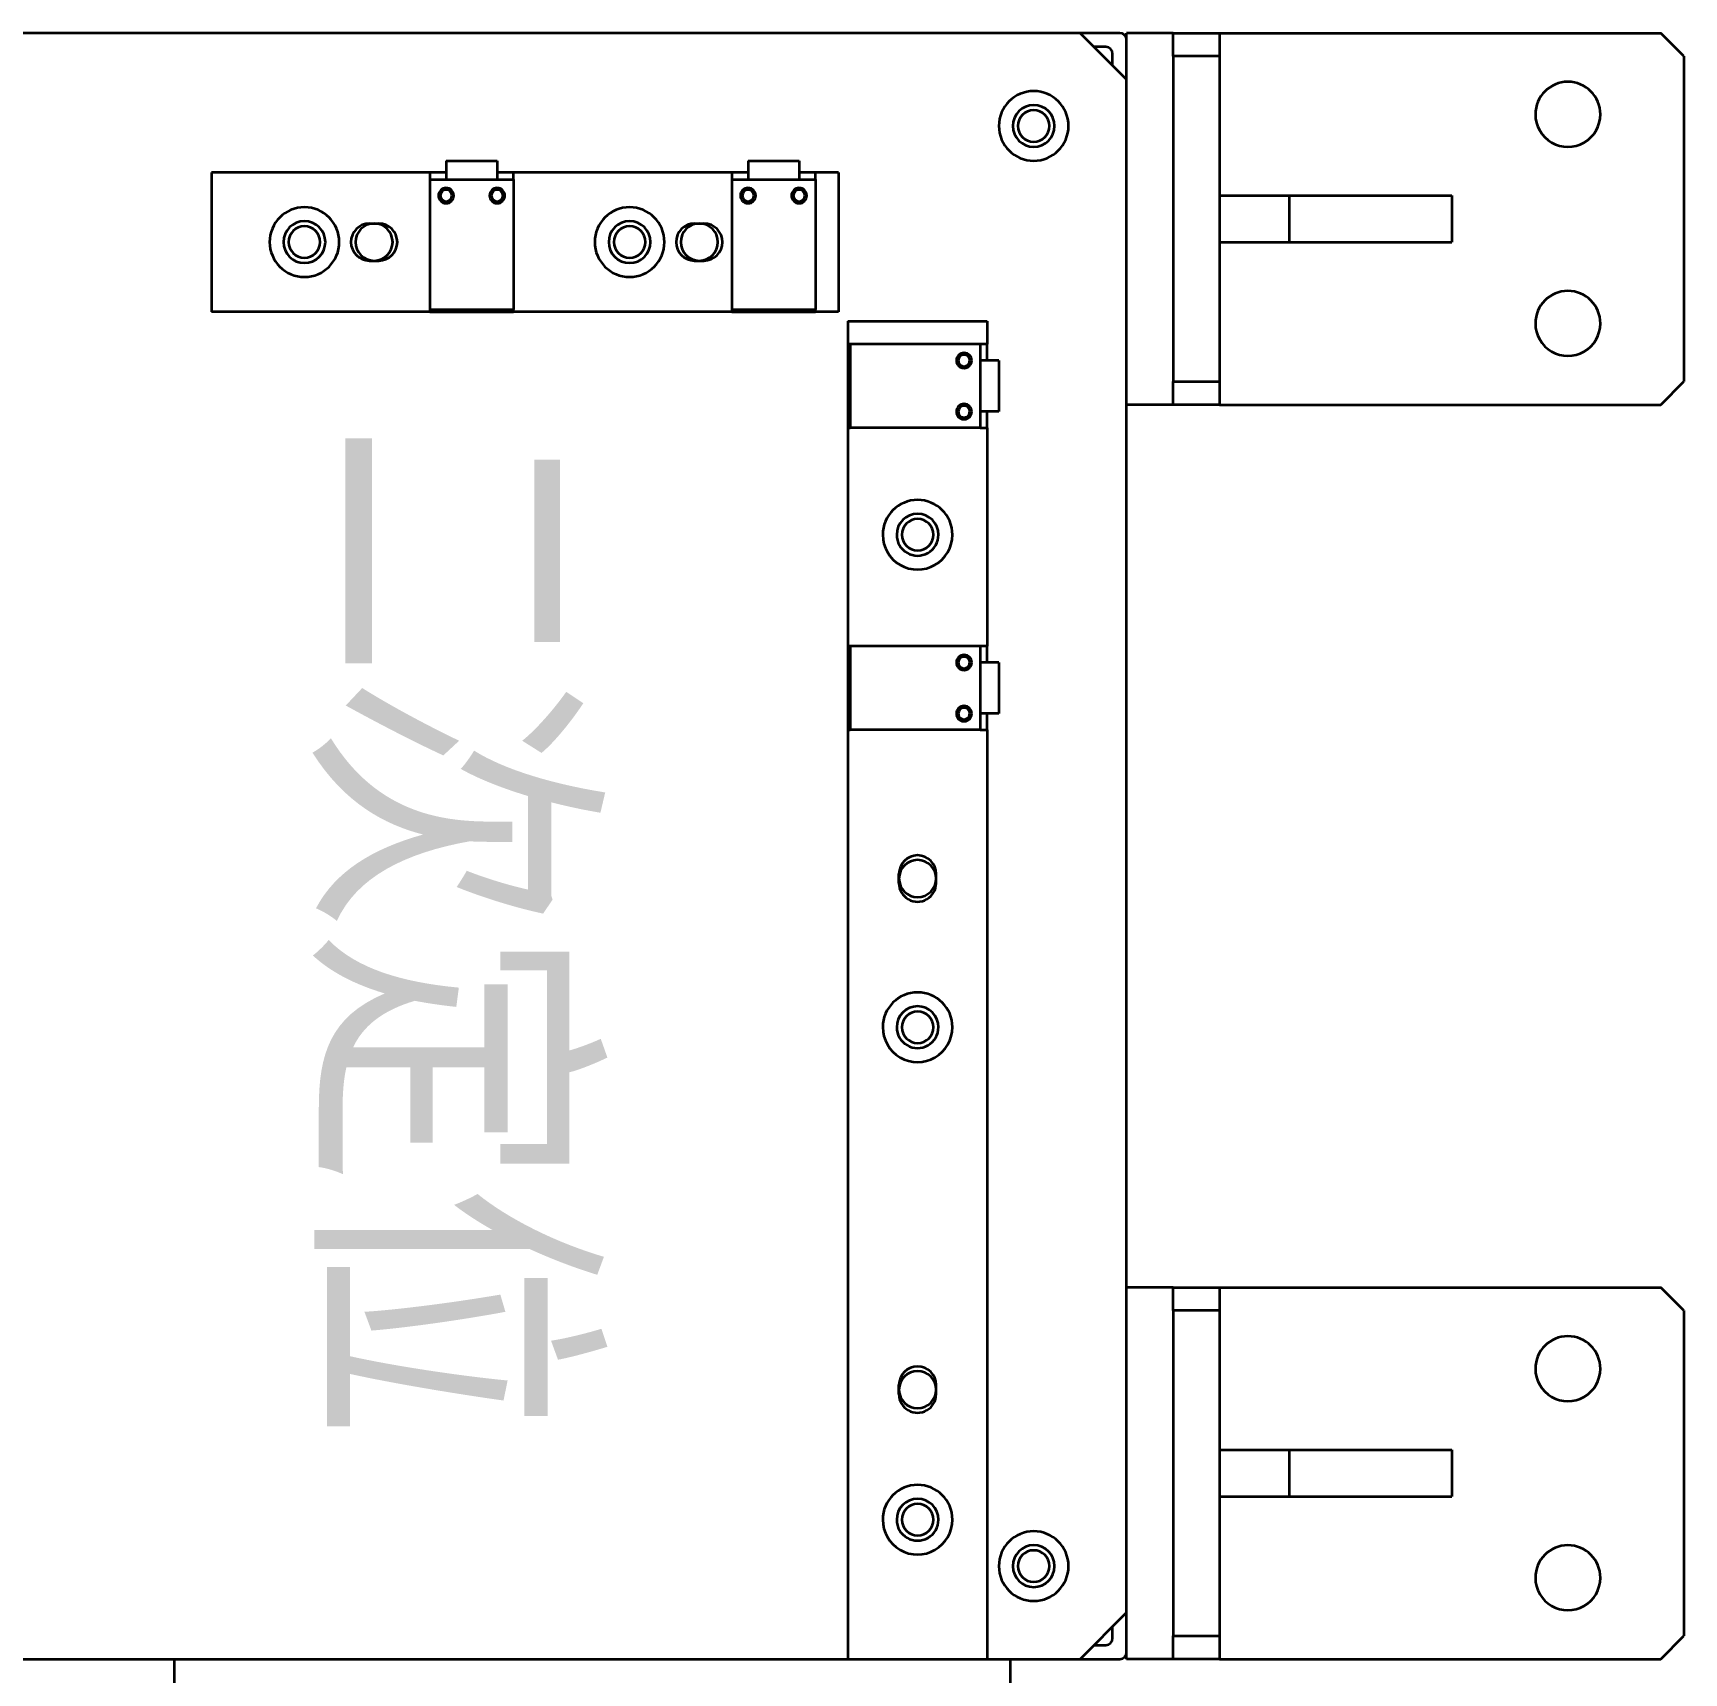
# Model space of a CAD drawing. Header units: millimetres. Extents: x 914 to 910632, y -176 to 682692.
# Drawn here: x 29334.1 to 29689.6, y 12489.8 to 12842.8 of the extents above; entities that cross this region are included whole.
import ezdxf

# ---------------------------------------------------------------- set-up
doc = ezdxf.new("R2010")
doc.units = ezdxf.units.MM
doc.layers.add('画图', color=3, linetype='Continuous', lineweight=30)
doc.styles.add('PC_TEXTSTYLE', font='romans.shx', dxfattribs={"width": 0.8, "bigfont": 'hzfs.shx'})

# ---------------------------------------------------------------- blocks, each defined once
blk = doc.blocks.new('33333')
at = {"color": 7, "linetype": 'Continuous', "lineweight": 35}
for p, q in [((1175647.7, -764770.06), (1175637.7, -764780.06)), ((1175647.7, -764770.06), (1175787.7, -764770.06)), ((1175797.7, -764780.06), (1175787.7, -764770.06)), ((1176187.7, -764770.06), (1176177.7, -764780.06)), ((1176187.7, -764770.06), (1176327.7, -764770.06)), ((1176337.7, -764780.06), (1176327.7, -764770.06)), ((1175637.7, -764970.06), (1175637.7, -764780.06)), ((1175797.7, -764970.06), (1175797.7, -764780.06)), ((1176177.7, -764970.06), (1176177.7, -764780.06)), ((1176337.7, -764970.06), (1176337.7, -764780.06)), ((1175707.7, -764870.06), (1175727.7, -764870.06)), ((1175707.7, -764940.06), (1175707.7, -764870.06)), ((1175727.7, -764940.06), (1175727.7, -764870.06)), ((1176247.7, -764940.06), (1176247.7, -764870.06)), ((1176247.7, -764870.06), (1176267.7, -764870.06)), ((1176267.7, -764940.06), (1176267.7, -764870.06)), ((1175707.7, -764970.06), (1175707.7, -764940.06)), ((1175707.7, -764940.06), (1175727.7, -764940.06)), ((1175727.7, -764970.06), (1175727.7, -764940.06)), ((1176247.7, -764940.06), (1176267.7, -764940.06)), ((1176247.7, -764970.06), (1176247.7, -764940.06)), ((1176267.7, -764970.06), (1176267.7, -764940.06)), ((1175637.7, -764990.06), (1175637.7, -764970.06)), ((1175637.7, -764970.06), (1175647.7, -764970.06)), ((1175647.7, -764970.06), (1175647.7, -764990.06)), ((1175647.7, -764970.06), (1175787.7, -764970.06)), ((1175787.7, -764990.06), (1175787.7, -764970.06)), ((1175787.7, -764970.06), (1175797.7, -764970.06)), ((1175797.7, -764970.06), (1175797.7, -764990.06)), ((1176177.7, -764990.06), (1176177.7, -764970.06)), ((1176177.7, -764970.06), (1176187.7, -764970.06)), ((1176187.7, -764970.06), (1176187.7, -764990.06)), ((1176187.7, -764970.06), (1176327.7, -764970.06)), ((1176327.7, -764990.06), (1176327.7, -764970.06)), ((1176327.7, -764970.06), (1176337.7, -764970.06)), ((1176337.7, -764970.06), (1176337.7, -764990.06)), ((1175647.7, -764990.06), (1175637.7, -764990.06)), ((1175637.7, -764990.06), (1175637.7, -765010.06)), ((1175647.7, -764990.06), (1175787.7, -764990.06)), ((1175797.7, -764990.06), (1175787.7, -764990.06)), ((1175797.7, -764990.06), (1175797.7, -765010.06)), ((1176187.7, -764990.06), (1176177.7, -764990.06)), ((1176177.7, -764990.06), (1176177.7, -765010.06)), ((1176187.7, -764990.06), (1176327.7, -764990.06)), ((1176337.7, -764990.06), (1176327.7, -764990.06)), ((1176337.7, -764990.06), (1176337.7, -765010.06)), ((1175657.7, -765010.06), (1175637.7, -765030.06)), ((1175640.67, -765010.06), (1175637.7, -765010.06)), ((1175657.7, -765010.06), (1175640.67, -765010.06)), ((1176317.7, -765010.06), (1175657.7, -765010.06)), ((1176337.7, -765030.06), (1176317.7, -765010.06)), ((1176334.72, -765010.06), (1176317.7, -765010.06)), ((1176337.7, -765010.06), (1176334.72, -765010.06)), ((1175637.7, -765013.04), (1175637.7, -765030.06)), ((1175643.7, -765019.04), (1175643.7, -765024.06)), ((1175651.7, -765016.06), (1175646.67, -765016.06)), ((1176328.72, -765016.06), (1176323.7, -765016.06)), ((1176331.7, -765024.06), (1176331.7, -765019.04)), ((1176337.7, -765030.06), (1176337.7, -765013.04)), ((1175637.7, -765030.06), (1175637.7, -765532.06)), ((1176337.7, -765070.06), (1176337.7, -765030.06)), ((1176349.7, -765060.06), (1176337.7, -765060.06)), ((1175778.7, -765065.06), (1175778.7, -765073.06)), ((1175778.7, -765065.06), (1175800.7, -765065.06)), ((1175800.7, -765065.06), (1175800.7, -765073.06)), ((1175908.7, -765065.06), (1175908.7, -765073.06)), ((1175908.7, -765065.06), (1175930.7, -765065.06)), ((1175930.7, -765065.06), (1175930.7, -765073.06)), ((1175761.7, -765130.06), (1175761.7, -765070.06)), ((1175761.7, -765070.06), (1175771.7, -765070.06)), ((1175771.7, -765070.06), (1175771.7, -765073.06)), ((1175778.7, -765070.06), (1175771.7, -765070.06)), ((1175771.7, -765073.06), (1175771.7, -765129.06)), ((1175771.7, -765073.06), (1175807.7, -765073.06)), ((1175807.7, -765070.06), (1175800.7, -765070.06)), ((1175807.7, -765070.06), (1175901.7, -765070.06)), ((1175807.7, -765073.06), (1175807.7, -765070.06)), ((1175807.7, -765073.06), (1175807.7, -765129.06)), ((1175901.7, -765070.06), (1175901.7, -765073.06)), ((1175908.7, -765070.06), (1175901.7, -765070.06)), ((1175901.7, -765073.06), (1175901.7, -765129.06)), ((1175901.7, -765073.06), (1175937.7, -765073.06)), ((1175937.7, -765070.06), (1175930.7, -765070.06)), ((1175937.7, -765073.06), (1175937.7, -765070.06)), ((1175937.7, -765070.06), (1176337.7, -765070.06)), ((1175937.7, -765073.06), (1175937.7, -765129.06)), ((1176337.7, -765130.06), (1176337.7, -765070.06)), ((1176003.7, -765092.06), (1175999.7, -765092.06)), ((1176223.7, -765092.06), (1176219.7, -765092.06)), ((1176003.7, -765108.06), (1175999.7, -765108.06)), ((1176223.7, -765108.06), (1176219.7, -765108.06)), ((1175761.7, -765130.06), (1175771.7, -765130.06)), ((1175771.7, -765129.06), (1175807.7, -765129.06)), ((1175771.7, -765129.06), (1175771.7, -765130.06)), ((1175771.7, -765130.06), (1175807.7, -765130.06)), ((1175807.7, -765130.06), (1175807.7, -765129.06)), ((1175807.7, -765130.06), (1175901.7, -765130.06)), ((1175901.7, -765129.06), (1175937.7, -765129.06)), ((1175901.7, -765129.06), (1175901.7, -765130.06)), ((1175901.7, -765130.06), (1175937.7, -765130.06)), ((1175937.7, -765130.06), (1175937.7, -765129.06)), ((1175937.7, -765130.06), (1176337.7, -765130.06)), ((1176337.7, -765532.06), (1176337.7, -765130.06)), ((1175697.7, -765134.06), (1175757.7, -765134.06)), ((1175697.7, -765134.06), (1175697.7, -765144.06)), ((1175757.7, -765134.06), (1175757.7, -765144.06)), ((1175700.7, -765144.06), (1175697.7, -765144.06)), ((1175697.7, -765144.06), (1175697.7, -765151.06)), ((1175700.7, -765180.06), (1175700.7, -765144.06)), ((1175700.7, -765144.06), (1175756.7, -765144.06)), ((1175756.7, -765180.06), (1175756.7, -765144.06)), ((1175757.7, -765144.06), (1175756.7, -765144.06)), ((1175757.7, -765180.06), (1175757.7, -765144.06)), ((1175692.7, -765151.06), (1175700.7, -765151.06)), ((1175692.7, -765173.06), (1175692.7, -765151.06)), ((1175692.7, -765173.06), (1175700.7, -765173.06)), ((1175697.7, -765173.06), (1175697.7, -765180.06)), ((1175697.7, -765180.06), (1175700.7, -765180.06)), ((1175697.7, -765180.06), (1175697.7, -765274.06)), ((1175700.7, -765180.06), (1175756.7, -765180.06)), ((1175756.7, -765180.06), (1175757.7, -765180.06)), ((1175757.7, -765180.06), (1175757.7, -765274.06)), ((1175719.7, -765196.06), (1175719.7, -765192.06)), ((1175735.7, -765196.06), (1175735.7, -765192.06)), ((1175700.7, -765274.06), (1175697.7, -765274.06)), ((1175697.7, -765274.06), (1175697.7, -765281.06)), ((1175700.7, -765310.06), (1175700.7, -765274.06)), ((1175700.7, -765274.06), (1175756.7, -765274.06)), ((1175756.7, -765310.06), (1175756.7, -765274.06)), ((1175757.7, -765274.06), (1175756.7, -765274.06)), ((1175757.7, -765310.06), (1175757.7, -765274.06)), ((1175692.7, -765281.06), (1175700.7, -765281.06)), ((1175692.7, -765303.06), (1175692.7, -765281.06)), ((1175692.7, -765303.06), (1175700.7, -765303.06)), ((1175697.7, -765303.06), (1175697.7, -765310.06)), ((1175697.7, -765310.06), (1175697.7, -765404.06)), ((1175697.7, -765310.06), (1175700.7, -765310.06)), ((1175700.7, -765310.06), (1175756.7, -765310.06)), ((1175756.7, -765310.06), (1175757.7, -765310.06)), ((1175757.7, -765310.06), (1175757.7, -765404.06)), ((1175719.7, -765336.06), (1175719.7, -765332.06)), ((1175735.7, -765336.06), (1175735.7, -765332.06)), ((1175697.7, -765404.06), (1175757.7, -765404.06)), ((1176349.7, -765420.06), (1176337.7, -765420.06))]:
    blk.add_line(p, q, dxfattribs=at)
for centre, radius, start, end in [((1175672.7, -764820.06), 14, 90, 270), ((1175672.7, -764820.06), 14, 270, 90), ((1175762.7, -764820.06), 14, 90, 270), ((1175762.7, -764820.06), 14, 270, 90), ((1176212.7, -764820.06), 14, 90, 270), ((1176212.7, -764820.06), 14, 270, 90), ((1176302.7, -764820.06), 14, 90, 270), ((1176302.7, -764820.06), 14, 270, 90), ((1175640.67, -765013.04), 2.98, 90, 180), ((1176334.72, -765013.04), 2.98, 0, 90), ((1175646.67, -765019.04), 2.98, 90, 180), ((1176328.72, -765019.04), 2.98, 0, 90), ((1175677.7, -765050.06), 15, 0, 180), ((1175677.7, -765050.06), 9, 0, 180), ((1176297.7, -765050.06), 15, 0, 180), ((1176297.7, -765050.06), 9, 0, 180), ((1175677.7, -765050.06), 6.8, 0, 180), ((1176297.7, -765050.06), 6.8, 0, 180), ((1175677.7, -765050.06), 15, 180, 0), ((1175677.7, -765050.06), 9, 180, 0), ((1175677.7, -765050.06), 6.8, 180, 0), ((1176297.7, -765050.06), 15, 180, 0), ((1176297.7, -765050.06), 9, 180, 0), ((1176297.7, -765050.06), 6.8, 180, 0), ((1175778.7, -765080.06), 3.3, 90, 270), ((1175778.7, -765080.06), 3.3, 270, 90), ((1175800.7, -765080.06), 3.3, 90, 270), ((1175800.7, -765080.06), 3.3, 270, 90), ((1175908.7, -765080.06), 3.3, 90, 270), ((1175908.7, -765080.06), 3.3, 270, 90), ((1175930.7, -765080.06), 3.3, 90, 270), ((1175930.7, -765080.06), 3.3, 270, 90), ((1175778.7, -765080.06), 2.5, 90, 270), ((1175778.7, -765080.06), 2.5, 270, 90), ((1175800.7, -765080.06), 2.5, 90, 270), ((1175800.7, -765080.06), 2.5, 270, 90), ((1175908.7, -765080.06), 2.5, 90, 270), ((1175908.7, -765080.06), 2.5, 270, 90), ((1175930.7, -765080.06), 2.5, 90, 270), ((1175930.7, -765080.06), 2.5, 270, 90), ((1175853.7, -765100.06), 15, 90, 270), ((1175853.7, -765100.06), 9, 90, 270), ((1175853.7, -765100.06), 15, 270, 90), ((1175853.7, -765100.06), 9, 270, 90), ((1176065.7, -765100.06), 15, 90, 270), ((1176065.7, -765100.06), 9, 90, 270), ((1176065.7, -765100.06), 15, 270, 90), ((1176065.7, -765100.06), 9, 270, 90), ((1176277.7, -765100.06), 15, 90, 270), ((1176277.7, -765100.06), 9, 90, 270), ((1176277.7, -765100.06), 15, 270, 90), ((1176277.7, -765100.06), 9, 270, 90), ((1175853.7, -765100.06), 6.8, 0, 180), ((1175999.7, -765100.06), 8, 90, 270), ((1176001.7, -765100.06), 8, 0, 180), ((1176003.7, -765100.06), 8, 270, 90), ((1176065.7, -765100.06), 6.8, 0, 180), ((1176219.7, -765100.06), 8, 90, 270), ((1176221.7, -765100.06), 8, 0, 180), ((1176223.7, -765100.06), 8, 270, 90), ((1176277.7, -765100.06), 6.8, 0, 180), ((1175853.7, -765100.06), 6.8, 180, 0), ((1176001.7, -765100.06), 8, 180, 0), ((1176065.7, -765100.06), 6.8, 180, 0), ((1176221.7, -765100.06), 8, 180, 0), ((1176277.7, -765100.06), 6.8, 180, 0), ((1175707.7, -765151.06), 3.3, 0, 180), ((1175707.7, -765151.06), 3.3, 180, 0), ((1175707.7, -765151.06), 2.5, 0, 180), ((1175707.7, -765151.06), 2.5, 180, 0), ((1175707.7, -765173.06), 3.3, 0, 180), ((1175707.7, -765173.06), 3.3, 180, 0), ((1175707.7, -765173.06), 2.5, 0, 180), ((1175707.7, -765173.06), 2.5, 180, 0), ((1175727.7, -765192.06), 8, 0, 180), ((1175727.7, -765194.06), 8, 0, 180), ((1175727.7, -765194.06), 8, 180, 0), ((1175727.7, -765196.06), 8, 180, 0), ((1175727.7, -765224.06), 15, 0, 180), ((1175727.7, -765224.06), 9, 0, 180), ((1175727.7, -765224.06), 6.8, 0, 180), ((1175727.7, -765224.06), 15, 180, 0), ((1175727.7, -765224.06), 9, 180, 0), ((1175727.7, -765224.06), 6.8, 180, 0), ((1175707.7, -765281.06), 3.3, 0, 180), ((1175707.7, -765281.06), 3.3, 180, 0), ((1175707.7, -765281.06), 2.5, 0, 180), ((1175707.7, -765281.06), 2.5, 180, 0), ((1175707.7, -765303.06), 3.3, 0, 180), ((1175707.7, -765303.06), 3.3, 180, 0), ((1175707.7, -765303.06), 2.5, 0, 180), ((1175707.7, -765303.06), 2.5, 180, 0), ((1175727.7, -765332.06), 8, 0, 180), ((1175727.7, -765334.06), 8, 0, 180), ((1175727.7, -765334.06), 8, 180, 0), ((1175727.7, -765336.06), 8, 180, 0), ((1175727.7, -765364.06), 15, 0, 180), ((1175727.7, -765364.06), 9, 0, 180), ((1175727.7, -765364.06), 6.8, 0, 180), ((1175727.7, -765364.06), 15, 180, 0), ((1175727.7, -765364.06), 9, 180, 0), ((1175727.7, -765364.06), 6.8, 180, 0)]:
    blk.add_arc(centre, radius, start, end, dxfattribs=at)
at = {"color": 0, "lineweight": 13, "insert": (1175805.97, -765249.14), "char_height": 100, "width": 5374.6353, "attachment_point": 1, "style": 'PC_TEXTSTYLE'}
blk.add_mtext('{\\fSimSun|b0|i0|c134|p2;二次定位}', dxfattribs=at)

msp = doc.modelspace()

# ---------------------------------------------------------------- block references
at = {"layer": '画图', "lineweight": 30, "xscale": 0.5, "yscale": 0.5, "zscale": 0.5, "rotation": 270}
msp.add_blockref('33333', (412074.594, 600661.679), dxfattribs=at)

doc.saveas('drawing.dxf')
